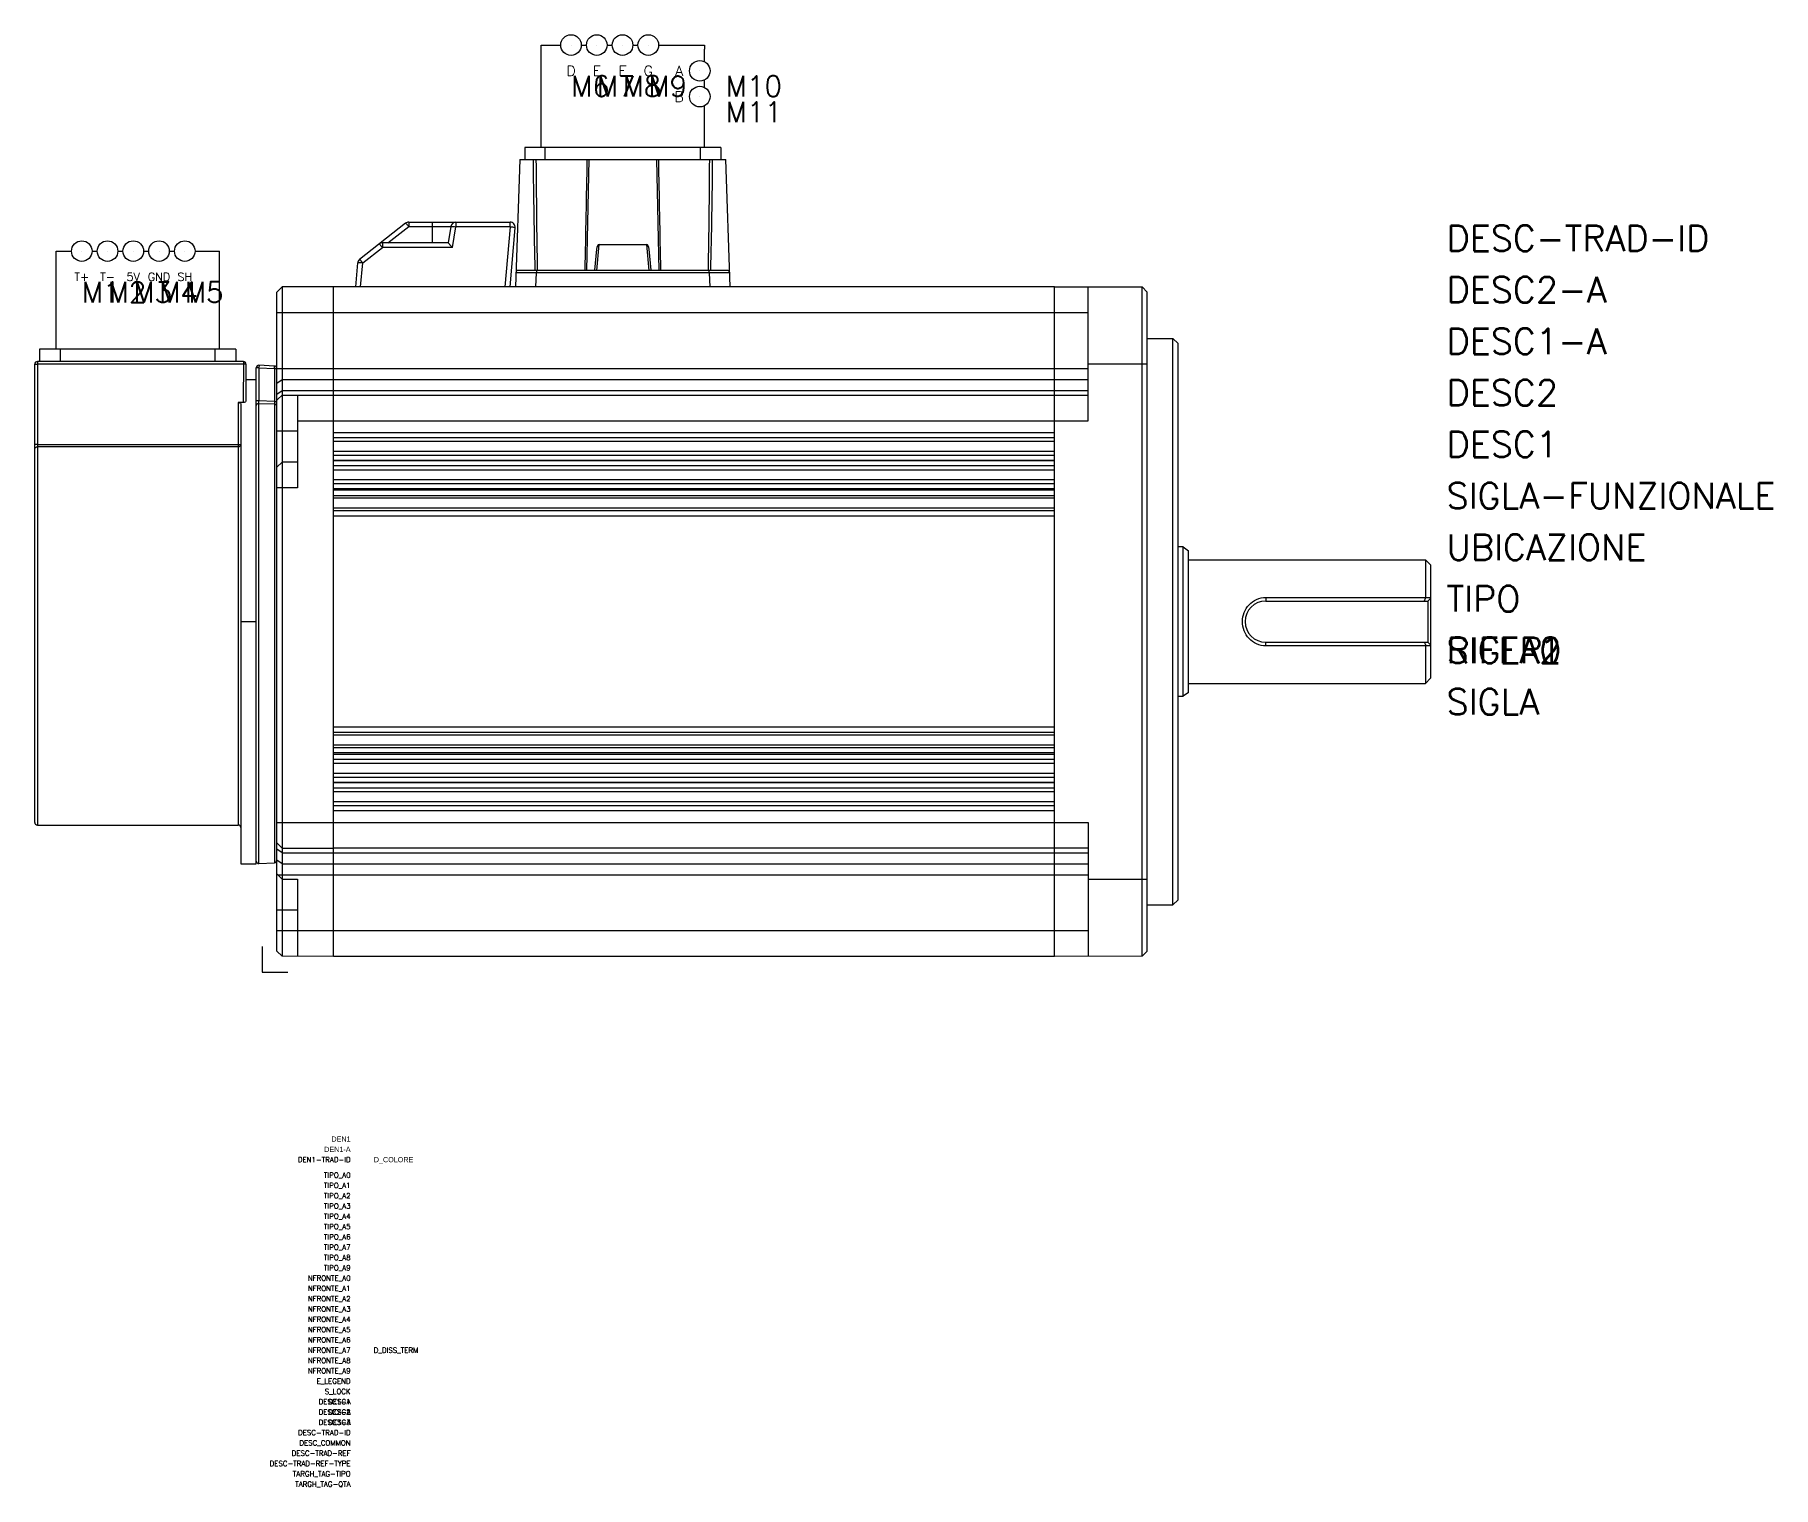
# Model space of a CAD drawing. Extents: x -22 to 147, y -50 to 91.
import ezdxf
from ezdxf.enums import TextEntityAlignment as Align

# ---------------------------------------------------------------- set-up
doc = ezdxf.new("R2010")
doc.units = 0
doc.header["$LTSCALE"] = 4
doc.layers.get('0').update_dxf_attribs({"linetype": 'CONTINUOUS'})
doc.styles.add('E_Comp-Data', font='arial.ttf')
doc.styles.add('E_Default-Att', font='romans.shx')
doc.styles.add('E_Desc', font='arial.ttf')
doc.styles.add('E_Lang-ID', font='romans.shx')
doc.styles.get("Standard").update_dxf_attribs({"font": 'romans.shx'})

msp = doc.modelspace()

# ---------------------------------------------------------------- linework, layer by layer
for p, q in [((27.09, 81.59), (27.09, 90)), ((27.09, 90), (29, 90)), ((31, 90), (31.5, 90)), ((33.5, 90), (34, 90)), ((36, 90), (36.5, 90)), ((38.5, 90), (39, 90)), ((39, 90), (41, 90)), ((41, 90), (42.96, 90)), ((42.96, 90), (42.96, 89.6)), ((-20, 70), (-18.5, 70)), ((-16.5, 70), (-16, 70)), ((-14, 70), (-13.5, 70)), ((-11.5, 70), (-11, 70)), ((-9, 70), (-8.5, 70)), ((-6.5, 70), (-4.13, 70)), ((0, 2.5), (0, 0)), ((0, 0), (2.5, 0))]:
    msp.add_line(p, q)
at = {"color": 7, "linetype": 'Continuous'}
for p, q in [((42.96, 88.39), (42.96, 89.6)), ((42.96, 85.89), (42.96, 86.61)), ((42.96, 80.07), (42.96, 84.11)), ((27.09, 80.07), (27.09, 81.59)), ((25.5, 80.07), (25.5, 78.88)), ((44.55, 80.07), (25.5, 80.07)), ((27.5, 78.88), (27.5, 80.07)), ((42.55, 80.07), (42.55, 78.88)), ((44.55, 80.07), (44.55, 78.88)), ((25.03, 78.88), (24.6, 66.53)), ((25.03, 78.88), (45.03, 78.88)), ((31.55, 68.13), (31.75, 78.88)), ((38.31, 78.88), (38.51, 68.13)), ((45.46, 66.53), (45.03, 78.88)), ((13.93, 72.7), (9.47, 69.2)), ((14.24, 72.81), (14.24, 72.39)), ((14.24, 72.81), (24.08, 72.81)), ((16.56, 70.81), (16.56, 72.81)), ((18.83, 72.81), (18.83, 72.35)), ((24.08, 72.35), (24.08, 72.81)), ((12.21, 70.81), (14.24, 72.39)), ((14.24, 72.39), (18.34, 72.39)), ((18.34, 72.39), (18.06, 70.81)), ((18.48, 70.35), (18.83, 72.35)), ((24.08, 72.35), (18.83, 72.35)), ((24.08, 72.35), (23.57, 66.53)), ((24.08, 66.54), (24.58, 72.26)), ((-20, 60.48), (-20, 70)), ((-4.13, 60.48), (-4.13, 70)), ((9.78, 68.85), (11.69, 70.35)), ((11.69, 70.81), (11.69, 70.35)), ((18.06, 70.81), (11.69, 70.81)), ((18.48, 70.35), (11.69, 70.35)), ((32.46, 70.19), (32.28, 68.15)), ((32.52, 68.13), (32.73, 70.63)), ((32.73, 70.63), (37.32, 70.63)), ((37.32, 70.63), (37.54, 68.13)), ((37.78, 68.15), (37.6, 70.19)), ((9.28, 68.85), (9.08, 66.53)), ((9.57, 66.53), (9.78, 68.85)), ((45.16, 68.13), (24.89, 68.13)), ((26.59, 66.53), (26.64, 67.89)), ((26.64, 68.13), (26.64, 67.89)), ((43.41, 67.89), (26.64, 67.89)), ((43.41, 67.89), (43.41, 68.13)), ((43.41, 67.89), (43.46, 66.53)), ((1.44, 66.02), (1.94, 66.52)), ((1.44, 2.04), (1.44, 66.02)), ((6.94, 66.53), (1.94, 66.52)), ((1.94, 66.52), (1.94, 12.04)), ((6.94, 1.53), (6.94, 66.53)), ((76.94, 66.53), (6.94, 66.53)), ((76.94, 66.53), (85.44, 66.52)), ((76.94, 1.53), (76.94, 66.53)), ((80.19, 53.53), (80.19, 66.52)), ((85.44, 1.54), (85.44, 66.52)), ((85.94, 66.01), (85.44, 66.52)), ((85.94, 2.05), (85.94, 66.01)), ((1.44, 64.03), (80.19, 64.03)), ((85.94, 61.53), (88.44, 61.53)), ((88.44, 6.53), (88.44, 61.53)), ((88.44, 61.53), (88.94, 61.03)), ((88.94, 7.03), (88.94, 61.03)), ((-21.81, 59.28), (-21.81, 14.28)), ((-1.81, 59.28), (-21.81, 59.28)), ((-21.59, 60.48), (-21.59, 59.28)), ((-2.54, 60.48), (-21.59, 60.48)), ((-19.59, 60.48), (-19.59, 59.28)), ((-4.54, 59.28), (-4.54, 60.48)), ((-2.54, 60.48), (-2.54, 59.28)), ((-1.81, 59.28), (-1.82, 55.3)), ((-22.06, 14.53), (-22.06, 59.03)), ((-1.81, 59.03), (-21.81, 59.03)), ((-1.56, 59.03), (-1.57, 55.42)), ((-1.57, 57.53), (-0.56, 57.53)), ((-0.56, 10.53), (-0.56, 58.67)), ((-0.3, 58.67), (-0.56, 58.67)), ((1.2, 58.84), (-0.3, 58.92)), ((-0.3, 58.67), (-0.3, 55.45)), ((-0.3, 58.67), (1.2, 58.59)), ((1.2, 58.59), (1.2, 55.4)), ((1.2, 58.59), (1.44, 58.59)), ((1.44, 58.61), (80.19, 58.61)), ((1.44, 57.19), (1.94, 57.55)), ((1.94, 57.55), (6.94, 57.55)), ((6.94, 57.55), (76.94, 57.55)), ((76.94, 57.55), (80.19, 57.55)), ((85.94, 59.03), (80.19, 59.03)), ((1.44, 56.11), (1.94, 56.46)), ((1.94, 56.02), (1.53, 55.61)), ((1.94, 56.46), (6.94, 56.47)), ((1.94, 56.02), (6.94, 56.03)), ((3.44, 56.02), (3.44, 47.03)), ((6.94, 56.47), (76.94, 56.47)), ((6.94, 56.03), (76.94, 56.03)), ((76.94, 56.47), (80.19, 56.47)), ((76.94, 56.03), (80.19, 56.02)), ((-2.31, 55.3), (-2.31, 14.28)), ((-1.82, 55.3), (-2.31, 55.3)), ((-2.06, 55.18), (-2.06, 10.53)), ((-0.3, 55.45), (-0.56, 55.45)), ((1.2, 55.4), (-0.3, 55.45)), ((-0.3, 10.54), (-0.3, 55.22)), ((-0.3, 55.22), (1.2, 55.17)), ((1.2, 55.4), (1.44, 55.4)), ((1.2, 55.17), (1.2, 10.62)), ((3.44, 52.53), (1.44, 52.53)), ((3.44, 53.53), (80.19, 53.53)), ((6.94, 52.39), (76.94, 52.39)), ((-21.81, 51.21), (-2.31, 51.21)), ((-2.31, 51), (-21.81, 51)), ((6.94, 51.9), (76.94, 51.9)), ((76.94, 51.52), (6.94, 51.52)), ((1.44, 49.02), (1.94, 49.52)), ((3.44, 49.52), (1.94, 49.52)), ((76.94, 50.54), (6.94, 50.54)), ((76.94, 50.16), (6.94, 50.16)), ((76.94, 49.67), (6.94, 49.67)), ((76.94, 49.64), (6.94, 49.64)), ((76.94, 49.15), (6.94, 49.15)), ((6.94, 48.77), (76.94, 48.77)), ((76.94, 47.79), (6.94, 47.79)), ((76.94, 47.41), (6.94, 47.41)), ((3.44, 47.03), (1.44, 47.03)), ((76.94, 46.92), (6.94, 46.92)), ((76.94, 46.78), (6.94, 46.78)), ((6.94, 46.29), (76.94, 46.29)), ((76.94, 46.02), (6.94, 46.02)), ((76.94, 45.04), (6.94, 45.04)), ((76.94, 44.77), (6.94, 44.77)), ((76.94, 44.28), (6.94, 44.28)), ((89.44, 41.28), (88.94, 41.28)), ((89.44, 41.28), (89.94, 40.9)), ((89.44, 26.78), (89.44, 41.28)), ((89.94, 27.15), (89.94, 40.9)), ((89.94, 40.03), (112.94, 40.03)), ((113.44, 39.53), (112.94, 40.03)), ((112.94, 40.03), (112.94, 36.38)), ((113.44, 39.53), (113.44, 28.53)), ((97.44, 36.38), (112.94, 36.38)), ((97.44, 36.38), (97.44, 36.03)), ((97.44, 36.03), (113.19, 36.03)), ((112.94, 36.38), (112.97, 36.35)), ((113.21, 36.35), (112.97, 36.35)), ((113.19, 36.03), (113.44, 36.28)), ((113.19, 36.03), (113.19, 32.03)), ((113.44, 36.35), (113.21, 36.35)), ((-2.06, 34.03), (-0.56, 34.03)), ((97.44, 32.03), (113.19, 32.03)), ((97.44, 31.68), (97.44, 32.03)), ((112.94, 31.68), (97.44, 31.68)), ((112.97, 31.71), (112.94, 31.68)), ((112.94, 31.68), (112.94, 28.03)), ((112.97, 31.71), (113.21, 31.71)), ((113.44, 31.78), (113.19, 32.03)), ((113.21, 31.71), (113.44, 31.71)), ((89.94, 27.15), (89.44, 26.78)), ((89.94, 28.03), (112.94, 28.03)), ((113.44, 28.53), (112.94, 28.03)), ((88.94, 26.78), (89.44, 26.78)), ((76.94, 23.78), (6.94, 23.78)), ((6.94, 23.29), (76.94, 23.29)), ((76.94, 23.02), (6.94, 23.02)), ((76.94, 22.04), (6.94, 22.04)), ((76.94, 21.77), (6.94, 21.77)), ((76.94, 21.28), (6.94, 21.28)), ((76.94, 21.14), (6.94, 21.14)), ((76.94, 20.65), (6.94, 20.65)), ((76.94, 20.27), (6.94, 20.27)), ((76.94, 19.29), (6.94, 19.29)), ((76.94, 18.91), (6.94, 18.91)), ((76.94, 18.42), (6.94, 18.42)), ((76.94, 18.39), (6.94, 18.39)), ((6.94, 17.9), (76.94, 17.9)), ((76.94, 17.52), (6.94, 17.52)), ((76.94, 16.54), (6.94, 16.54)), ((76.94, 16.16), (6.94, 16.16)), ((76.94, 15.67), (6.94, 15.67)), ((-21.81, 14.28), (-2.31, 14.28)), ((1.44, 14.53), (80.19, 14.53)), ((80.19, 14.53), (80.19, 1.54)), ((1.94, 12.04), (1.44, 12.54)), ((1.94, 11.6), (1.44, 11.95)), ((1.94, 12.04), (1.94, 11.6)), ((1.94, 12.04), (6.94, 12.03)), ((76.94, 12.03), (6.94, 12.03)), ((80.19, 12.04), (76.94, 12.03)), ((-2.06, 10.53), (-0.56, 10.53)), ((-0.3, 10.54), (1.2, 10.62)), ((1.94, 10.51), (1.44, 10.87)), ((1.94, 11.6), (1.94, 1.54)), ((1.94, 11.6), (6.94, 11.59)), ((1.94, 10.51), (6.94, 10.51)), ((6.94, 11.59), (76.94, 11.59)), ((6.94, 10.51), (76.94, 10.51)), ((76.94, 11.59), (80.19, 11.59)), ((76.94, 10.51), (80.19, 10.51)), ((1.94, 9.04), (1.44, 9.54)), ((1.53, 9.45), (80.19, 9.45)), ((1.94, 9.04), (3.44, 9.04)), ((3.44, 9.04), (3.44, 1.54)), ((80.19, 9.03), (85.94, 9.03)), ((88.44, 6.53), (88.94, 7.03)), ((3.44, 6.03), (1.44, 6.03)), ((85.94, 6.53), (88.44, 6.53)), ((1.44, 4.03), (80.19, 4.03)), ((1.44, 2.04), (1.94, 1.54)), ((85.94, 2.05), (85.44, 1.54)), ((6.94, 1.53), (1.94, 1.54)), ((76.94, 1.53), (6.94, 1.53)), ((85.44, 1.54), (76.94, 1.53))]:
    msp.add_line(p, q, dxfattribs=at)
for centre in [(30, 90), (32.5, 90), (35, 90), (37.5, 90), (42.5, 87.5), (42.5, 85), (-17.5, 70), (-15, 70), (-12.5, 70), (-10, 70), (-7.5, 70)]:
    msp.add_circle(centre, 1)
for centre, radius, start, end in [((843.41, 87.22), 817.14, 180.58461, 181.33849), ((994.79, 84.87), 968.21, 180.35427, 180.99047), ((-907.36, 84.66), 950.84, 359.00374, 359.65157), ((-748.75, 86.81), 792.54, 358.64926, 359.42654), ((14.24, 72.31), 0.5, 90, 128.1319), ((18.83, 72.31), 0.5, 90, 170), ((24.08, 72.31), 0.5, 355, 90), ((11.69, 70.31), 0.5, 90, 128.1319), ((9.78, 68.8), 0.5, 128.1319, 175), ((24.89, 67.88), 0.25, 90.0038, 178), ((45.16, 67.88), 0.25, 2, 89.9943), ((-21.81, 59.03), 0.25, 90, 180), ((-1.81, 59.03), 0.25, 359.9, 90), ((-0.31, 58.67), 0.25, 87, 180), ((-4.91, 58.91), 4.62, 357.0015, 357.8021), ((1.19, 58.59), 0.25, 5.678, 87), ((-2.44, 59.58), 5.61, 313.7101, 315.0345), ((97.44, 34.03), 2, 90, 270), ((197.13, 1.11), 91.24, 157.282, 157.4988), ((197.19, 66.97), 91.3, 202.5028, 202.7194), ((-21.81, 14.53), 0.25, 180, 270), ((-2.31, 14.03), 0.25, 0, 90), ((-0.31, 10.79), 0.25, 180, 273), ((1.19, 10.87), 0.25, 273, 0)]:
    msp.add_arc(centre, radius, start, end, dxfattribs=at)
for centre, major_axis, start_param, end_param in [((32.71, 70.16), (0.04, 0.466), 0.045741, 1.567275), ((37.35, 70.16), (-0.04, 0.466), -1.567275, -0.045741)]:
    msp.add_ellipse(centre, major_axis=major_axis, ratio=0.534784, start_param=start_param, end_param=end_param, dxfattribs=at)
for points in [[(31.55, 78.88), (31.48, 75.3), (31.41, 71.71), (31.34, 68.13)], [(38.72, 68.13), (38.65, 71.71), (38.58, 75.3), (38.51, 78.88)]]:
    msp.add_open_spline(points, degree=3, dxfattribs=at)
for points, knots in [([(14.24, 72.39), (14.2, 72.44), (14.13, 72.51), (14.04, 72.61), (13.98, 72.67), (13.94, 72.7), (13.93, 72.7), (13.93, 72.7)], [0, 0, 0, 0, 0.385201, 0.702685, 0.913512, 0.971511, 1, 1, 1, 1]), ([(18.34, 72.39), (18.34, 72.4), (18.36, 72.4), (18.39, 72.4), (18.43, 72.4), (18.52, 72.39), (18.66, 72.38), (18.77, 72.36), (18.83, 72.35)], [0, 0, 0, 0, 0.025232, 0.0835, 0.175865, 0.299158, 0.620339, 1, 1, 1, 1]), ([(24.58, 72.26), (24.58, 72.27), (24.56, 72.27), (24.54, 72.28), (24.49, 72.29), (24.4, 72.31), (24.26, 72.33), (24.14, 72.34), (24.08, 72.35)], [0, 0, 0, 0, 0.025347, 0.083924, 0.176726, 0.300464, 0.62198, 1, 1, 1, 1]), ([(9.47, 69.2), (9.47, 69.2), (9.48, 69.19), (9.5, 69.17), (9.53, 69.14), (9.57, 69.1), (9.61, 69.05), (9.68, 68.96), (9.74, 68.9), (9.78, 68.85)], [0, 0, 0, 0, 0.021675, 0.078263, 0.169464, 0.292058, 0.441989, 0.614149, 1, 1, 1, 1]), ([(11.69, 70.35), (11.65, 70.4), (11.6, 70.46), (11.52, 70.55), (11.48, 70.6), (11.44, 70.64), (11.41, 70.67), (11.39, 70.69), (11.38, 70.7), (11.38, 70.7)], [0, 0, 0, 0, 0.385822, 0.557978, 0.707919, 0.830525, 0.921733, 0.978324, 1, 1, 1, 1]), ([(18.06, 70.81), (18.07, 70.81), (18.09, 70.79), (18.12, 70.76), (18.16, 70.71), (18.22, 70.65), (18.28, 70.58), (18.37, 70.48), (18.44, 70.4), (18.48, 70.35)], [0, 0, 0, 0, 0.033312, 0.108291, 0.216292, 0.348457, 0.497662, 0.658537, 1, 1, 1, 1]), ([(9.78, 68.85), (9.71, 68.85), (9.6, 68.86), (9.46, 68.87), (9.37, 68.87), (9.32, 68.86), (9.3, 68.86), (9.28, 68.85), (9.28, 68.85)], [0, 0, 0, 0, 0.379048, 0.700297, 0.823733, 0.916251, 0.974649, 1, 1, 1, 1]), ([(26.64, 67.89), (26.51, 67.89), (26.26, 67.89), (25.89, 67.89), (25.55, 67.89), (25.29, 67.89), (25.1, 67.89), (24.99, 67.89), (24.89, 67.89), (24.8, 67.89), (24.74, 67.89), (24.69, 67.89), (24.67, 67.89), (24.65, 67.89), (24.65, 67.89), (24.64, 67.89), (24.64, 67.89)], [0, 0, 0, 0, 0.194895, 0.382672, 0.555512, 0.706995, 0.772916, 0.831381, 0.881815, 0.923782, 0.956857, 0.980693, 0.989092, 0.99512, 0.99876, 1, 1, 1, 1]), ([(45.41, 67.89), (45.41, 67.89), (45.41, 67.89), (45.4, 67.89), (45.39, 67.89), (45.36, 67.89), (45.32, 67.89), (45.25, 67.89), (45.17, 67.89), (45.07, 67.89), (44.95, 67.89), (44.77, 67.89), (44.51, 67.89), (44.17, 67.89), (43.8, 67.89), (43.54, 67.89), (43.41, 67.89)], [0, 0, 0, 0, 0.00124, 0.00488, 0.010908, 0.019307, 0.043143, 0.076218, 0.118185, 0.168619, 0.227084, 0.293005, 0.444488, 0.617328, 0.805105, 1, 1, 1, 1]), ([(-22.06, 59.03), (-22.06, 59.03), (-22.05, 59.03), (-22.04, 59.03), (-22.02, 59.03), (-21.99, 59.03), (-21.95, 59.03), (-21.89, 59.03), (-21.84, 59.03), (-21.81, 59.03)], [0, 0, 0, 0, 0.019427, 0.076299, 0.168496, 0.292806, 0.444323, 0.617817, 1, 1, 1, 1]), ([(-1.56, 59.03), (-1.56, 59.03), (-1.57, 59.03), (-1.58, 59.03), (-1.61, 59.03), (-1.64, 59.03), (-1.68, 59.03), (-1.73, 59.03), (-1.78, 59.03), (-1.81, 59.03)], [0, 0, 0, 0, 0.019427, 0.076299, 0.168496, 0.292805, 0.444323, 0.617816, 1, 1, 1, 1]), ([(-0.3, 58.92), (-0.3, 58.92), (-0.3, 58.91), (-0.29, 58.9), (-0.29, 58.87), (-0.29, 58.85), (-0.29, 58.84)], [0, 0, 0, 0, 0.073294, 0.26765, 0.580502, 1, 1, 1, 1]), ([(-0.29, 58.84), (-0.29, 58.83), (-0.29, 58.8), (-0.3, 58.76), (-0.3, 58.73)], [0, 0, 0, 0, 0.219287, 1, 1, 1, 1]), ([(1.21, 58.76), (1.21, 58.77), (1.21, 58.79), (1.21, 58.82), (1.2, 58.83), (1.2, 58.84), (1.2, 58.84)], [0, 0, 0, 0, 0.419503, 0.732357, 0.926715, 1, 1, 1, 1]), ([(1.2, 58.59), (1.2, 58.6), (1.2, 58.66), (1.21, 58.72), (1.21, 58.76)], [0, 0, 0, 0, 0.275883, 1, 1, 1, 1]), ([(-2.31, 55.3), (-2.28, 55.3), (-2.22, 55.29), (-2.12, 55.27), (-2.06, 55.22), (-2.06, 55.18)], [0, 0, 0, 0, 0.342831, 0.634412, 1, 1, 1, 1]), ([(-1.57, 55.42), (-1.57, 55.38), (-1.63, 55.33), (-1.72, 55.31), (-1.79, 55.3), (-1.82, 55.3)], [0, 0, 0, 0, 0.361777, 0.655585, 1, 1, 1, 1]), ([(-0.56, 54.99), (-0.56, 55.06), (-0.5, 55.18), (-0.36, 55.22), (-0.3, 55.22)], [0, 0, 0, 0, 0.481421, 1, 1, 1, 1]), ([(-0.3, 55.22), (-0.3, 55.23), (-0.3, 55.31), (-0.3, 55.38), (-0.3, 55.45)], [0, 0, 0, 0, 0.171685, 1, 1, 1, 1]), ([(1.2, 55.4), (1.2, 55.37), (1.2, 55.3), (1.2, 55.22), (1.2, 55.17)], [0, 0, 0, 0, 0.307874, 1, 1, 1, 1]), ([(1.44, 54.94), (1.44, 55), (1.38, 55.12), (1.26, 55.17), (1.2, 55.17)], [0, 0, 0, 0, 0.482263, 1, 1, 1, 1]), ([(-21.81, 51.21), (-21.84, 51.21), (-21.89, 51.21), (-21.95, 51.21), (-21.99, 51.21), (-22.02, 51.21), (-22.04, 51.21), (-22.05, 51.22), (-22.06, 51.21), (-22.06, 51.21)], [0, 0, 0, 0, 0.382183, 0.555677, 0.707194, 0.831504, 0.923701, 0.980573, 1, 1, 1, 1]), ([(-22.06, 50.78), (-22.06, 50.84), (-22, 50.96), (-21.88, 51), (-21.81, 51)], [0, 0, 0, 0, 0.473274, 1, 1, 1, 1]), ([(-2.06, 51.21), (-2.06, 51.16), (-2.13, 51.03), (-2.25, 51), (-2.31, 51)], [0, 0, 0, 0, 0.473185, 1, 1, 1, 1]), ([(-2.31, 51.21), (-2.28, 51.21), (-2.23, 51.21), (-2.18, 51.21), (-2.14, 51.21), (-2.11, 51.21), (-2.08, 51.21), (-2.07, 51.21), (-2.06, 51.21), (-2.06, 51.21)], [0, 0, 0, 0, 0.382166, 0.555647, 0.707171, 0.831495, 0.923699, 0.980573, 1, 1, 1, 1]), ([(95.19, 34.03), (95.19, 34.33), (95.3, 34.94), (95.79, 35.71), (96.53, 36.25), (97.14, 36.38), (97.44, 36.38)], [0, 0, 0, 0, 0.251978, 0.500594, 0.74863, 1, 1, 1, 1]), ([(97.44, 31.68), (97.14, 31.68), (96.53, 31.81), (95.79, 32.35), (95.3, 33.12), (95.19, 33.73), (95.19, 34.03)], [0, 0, 0, 0, 0.251341, 0.499376, 0.748018, 1, 1, 1, 1])]:
    msp.add_open_spline(points, degree=3, knots=knots, dxfattribs=at)

# ---------------------------------------------------------------- texts
at = {"attachment_point": 5}
for s, insert, char_height in [('D', (30, 87.5), 1), ('E', (32.5, 87.5), 1), ('F', (35, 87.5), 1), ('G', (37.5, 87.5), 1), ('A', (40.5, 87.5), 1), ('B', (40.5, 85), 1), ('T+', (-17.5, 67.5), 0.8), ('T-', (-15, 67.5), 0.8), ('5V', (-12.5, 67.5), 0.8), ('GND', (-10, 67.5), 0.8), ('SH', (-7.5, 67.5), 0.8)]:
    msp.add_mtext_dynamic_manual_height_columns(s, width=2, gutter_width=1, heights=[0], dxfattribs=dict(at, insert=insert, char_height=char_height))
at = {"flags": 9}
for tag, p, s, height in [('F6', (30, 90), '', 0.00001), ('F7', (32.5, 90), '', 0.00001), ('F8', (35, 90), '', 0.00001), ('F9', (37.5, 90), '', 0.00001), ('F10', (42.5, 87.5), '', 0.00001), ('F11', (42.5, 85), '', 0.00001), ('F1', (-17.5, 70), '', 0.00001), ('F2', (-15, 70), '', 0.00001), ('F3', (-12.5, 70), '', 0.00001), ('F4', (-10, 70), '', 0.00001), ('F5', (-7.5, 70), '', 0.00001), ('TIPOSIG', (0, 0), '3', 0.00000001), ('POSIZIONE', (0, 0), '', 0.00000001), ('P-TABELLA', (0, 0), '', 0.00000001), ('T-TABELLA', (0, 0), '', 0.00000001), ('H-TABELLA', (0, 0), '', 0.00000001), ('CODICE', (0, 0), '1xNNN', 0.00000001), ('NOTE1', (0, 0), '', 0.00000001), ('NOTE2', (0, 0), '', 0.00000001)]:
    msp.add_attdef(tag, p, s, height=height, dxfattribs=at)
at = {"color": 4, "flags": 8}
for tag, p in [('M6', (30, 85)), ('M7', (32.5, 85)), ('M8', (35, 85)), ('M9', (37.5, 85)), ('M10', (45, 85)), ('M11', (45, 82.5)), ('M1', (-17.5, 65)), ('M2', (-15, 65)), ('M3', (-12.5, 65)), ('M4', (-10, 65)), ('M5', (-7.5, 65))]:
    msp.add_attdef(tag, p, '', height=2, dxfattribs=at)
at = {"color": 3}
for tag, p, s, flags in [('DESC-TRAD-ID', (115, 70), '', 8), ('DESC2-A', (115, 65), '', 8), ('DESC1-A', (115, 60), '', 8), ('DESC2', (115, 55), '', 8), ('DESC1', (115, 50), '', 8), ('SIGLA-FUNZIONALE', (115, 45), '', 9), ('UBICAZIONE', (115, 40), '', 8), ('TIPO', (115, 35), '', 9), ('SIGLA0', (115, 30), '', 9), ('SIGLA1', (115, 30), '', 9), ('SIGLA2', (115, 30), '', 9), ('RIFER', (115, 30), 'RIFER ?', 8), ('SIGLA', (115, 25), 'SIGLA ?', 8)]:
    msp.add_attdef(tag, p, s, height=2.5, dxfattribs=dict(at, flags=flags))
at = {"color": 3, "flags": 9}
for tag, text, style, p in [('DEN1', '', 'E_Desc', (8.6, -16.45)), ('DEN1-A', '', 'E_Desc', (8.6, -17.45)), ('TIPO_A0', '', 'E_Default-Att', (8.6, -19.95)), ('TIPO_A1', '', 'E_Default-Att', (8.6, -20.95)), ('TIPO_A2', '', 'E_Default-Att', (8.6, -21.95)), ('TIPO_A3', '', 'E_Default-Att', (8.6, -22.95)), ('TIPO_A4', '', 'E_Default-Att', (8.6, -23.95)), ('TIPO_A5', '', 'E_Default-Att', (8.6, -24.95)), ('TIPO_A6', '', 'E_Default-Att', (8.6, -25.95)), ('TIPO_A7', '', 'E_Default-Att', (8.6, -26.95)), ('TIPO_A8', '', 'E_Default-Att', (8.6, -27.95)), ('TIPO_A9', '', 'E_Default-Att', (8.6, -28.95)), ('NFRONTE_A0', '', 'E_Default-Att', (8.6, -29.95)), ('NFRONTE_A1', '', 'E_Default-Att', (8.6, -30.95)), ('NFRONTE_A2', '', 'E_Default-Att', (8.6, -31.95)), ('NFRONTE_A3', '', 'E_Default-Att', (8.6, -32.95)), ('NFRONTE_A4', '', 'E_Default-Att', (8.6, -33.95)), ('NFRONTE_A5', '', 'E_Default-Att', (8.6, -34.95)), ('NFRONTE_A6', '', 'E_Default-Att', (8.6, -35.95)), ('NFRONTE_A7', '', 'E_Default-Att', (8.6, -36.95)), ('NFRONTE_A8', '', 'E_Default-Att', (8.6, -37.95)), ('NFRONTE_A9', '', 'E_Default-Att', (8.6, -38.95)), ('E_LEGEND', '', 'E_Default-Att', (8.6, -39.95)), ('S_LOCK', '', 'E_Default-Att', (8.6, -40.95)), ('DESC1-A', '', 'E_Default-Att', (8.6, -41.95)), ('DESC1', '', 'E_Default-Att', (8.6, -41.95)), ('DESC2-A', '', 'E_Default-Att', (8.6, -42.95)), ('DESC3-A', '', 'E_Default-Att', (8.6, -43.95)), ('DESC2', '', 'E_Default-Att', (8.6, -42.95)), ('DESC3', '', 'E_Default-Att', (8.6, -43.95)), ('DESC_COMMON', '', 'E_Default-Att', (8.6, -45.95)), ('DESC-TRAD-REF', '', 'E_Default-Att', (8.6, -46.95)), ('DESC-TRAD-REF-TYPE', 'P', 'E_Default-Att', (8.6, -47.95)), ('TARGH_TAG-TIPO', '', 'E_Default-Att', (8.6, -48.95)), ('TARGH_TAG-QTA', '', 'E_Default-Att', (8.6, -49.95))]:
    msp.add_attdef(tag, text=text, height=0.5, dxfattribs=dict(at, style=style)).set_placement(p, align=Align.RIGHT)
at = {"color": 2, "flags": 9}
for tag, style, p in [('DEN1-TRAD-ID', 'E_Lang-ID', (8.6, -18.45)), ('DESC-TRAD-ID', 'E_Default-Att', (8.6, -44.95))]:
    msp.add_attdef(tag, text='E_None', height=0.5, dxfattribs=dict(at, style=style)).set_placement(p, align=Align.RIGHT)
at = {"color": 3, "flags": 9}
for tag, p, style in [('D_COLORE', (10.85, -18.45), 'E_Comp-Data'), ('D_DISS_TERM', (10.85, -36.95), 'E_Default-Att')]:
    msp.add_attdef(tag, p, '', height=0.5, dxfattribs=dict(at, style=style))

doc.saveas('drawing.dxf')
